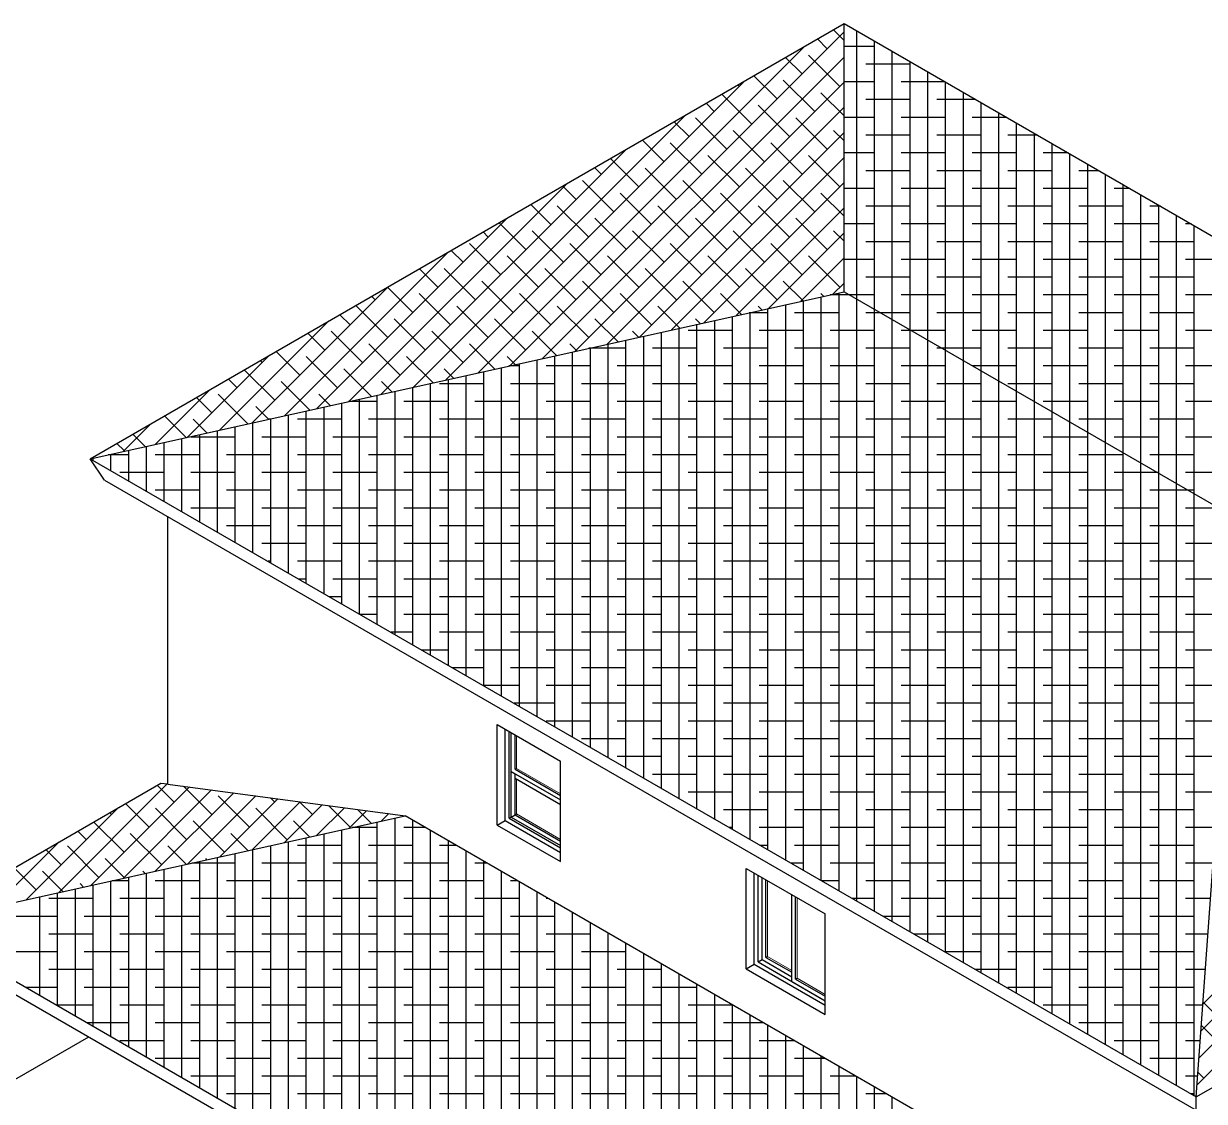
# Model space of a CAD drawing. Header units: millimetres. Extents: x 2491 to 2548.8, y 1338.3 to 1412.1.
# Drawn here: x 2521.15 to 2528.83, y 1349.64 to 1356.64 of the extents above; entities that cross this region are included whole.
import ezdxf

# ---------------------------------------------------------------- set-up
doc = ezdxf.new("R2010")
doc.units = ezdxf.units.MM
doc.layers.add('COPERTURA - roof', color=25, linetype='Continuous')
doc.layers.add('PROIEZIONI - projections', color=145, linetype='Continuous', lineweight=13)
doc.layers.add('PROIEZIONI finissime - fine lines', color=251, linetype='Continuous', lineweight=9)

msp = doc.modelspace()

# ---------------------------------------------------------------- linework, layer by layer
at = {"layer": 'COPERTURA - roof'}
for p, q in [((2524.3154, 1354.4174), (2526.4846, 1356.5865)), ((2526.4846, 1356.5311), (2526.4161, 1356.5996)), ((2526.5672, 1354.8504), (2526.5672, 1356.593)), ((2524.1057, 1354.3709), (2526.2264, 1356.4916)), ((2526.3753, 1356.4772), (2526.3117, 1356.5408)), ((2526.6826, 1356.4926), (2526.4846, 1356.4926)), ((2526.6826, 1354.7838), (2526.6826, 1356.5263)), ((2524.5251, 1354.4639), (2526.4846, 1356.4233)), ((2526.2121, 1356.314), (2526.1047, 1356.4214)), ((2526.4569, 1356.2324), (2526.2529, 1356.4364)), ((2526.798, 1354.7172), (2526.798, 1356.4597)), ((2526.9134, 1356.3772), (2526.6249, 1356.3772)), ((2526.9134, 1354.6505), (2526.9134, 1356.3931)), ((2527.0288, 1354.5839), (2527.0288, 1356.3264)), ((2523.8961, 1354.3244), (2525.8403, 1356.2687)), ((2524.7348, 1354.5103), (2526.4846, 1356.2601)), ((2526.0488, 1356.1508), (2525.8978, 1356.3019)), ((2526.2937, 1356.0692), (2526.0896, 1356.2732)), ((2526.6826, 1356.2618), (2526.4846, 1356.2618)), ((2527.1408, 1356.2618), (2526.8557, 1356.2618)), ((2527.1442, 1354.5173), (2527.1442, 1356.2598)), ((2525.8856, 1355.9876), (2525.6908, 1356.1824)), ((2525.804, 1356.2324), (2525.7943, 1356.2421)), ((2526.4846, 1356.0415), (2526.3345, 1356.1916)), ((2527.2596, 1354.4506), (2527.2596, 1356.1932)), ((2524.9445, 1354.5568), (2526.4846, 1356.0969)), ((2525.6408, 1356.0692), (2525.5874, 1356.1227)), ((2526.1305, 1355.906), (2525.9264, 1356.11)), ((2526.9134, 1356.1464), (2526.6249, 1356.1464)), ((2527.3407, 1356.1464), (2527.0865, 1356.1464)), ((2527.375, 1354.384), (2527.375, 1356.1265)), ((2523.6864, 1354.278), (2525.4541, 1356.0457)), ((2525.7224, 1355.8244), (2525.5184, 1356.0284)), ((2526.3753, 1355.8244), (2526.1713, 1356.0284)), ((2526.6826, 1356.031), (2526.4846, 1356.031)), ((2527.1442, 1356.031), (2526.8557, 1356.031)), ((2527.5406, 1356.031), (2527.3173, 1356.031)), ((2527.4904, 1354.3174), (2527.4904, 1356.0599)), ((2525.4776, 1355.906), (2525.3804, 1356.0032)), ((2525.9672, 1355.7428), (2525.7632, 1355.9468)), ((2526.4846, 1355.8783), (2526.4161, 1355.9468)), ((2527.6058, 1354.2508), (2527.6058, 1355.9933)), ((2525.1542, 1354.6033), (2526.4846, 1355.9337)), ((2525.3144, 1355.7428), (2525.1735, 1355.8837)), ((2525.5592, 1355.6612), (2525.3552, 1355.8652)), ((2526.2121, 1355.6612), (2526.008, 1355.8652)), ((2526.9134, 1355.9155), (2526.6249, 1355.9155)), ((2527.375, 1355.9155), (2527.0865, 1355.9155)), ((2527.7405, 1355.9155), (2527.5481, 1355.9155)), ((2527.7213, 1354.1841), (2527.7213, 1355.9267)), ((2523.4767, 1354.2315), (2525.068, 1355.8228)), ((2526.6826, 1355.8001), (2526.4846, 1355.8001)), ((2527.1442, 1355.8001), (2526.8557, 1355.8001)), ((2527.6058, 1355.8001), (2527.3173, 1355.8001)), ((2527.9404, 1355.8001), (2527.779, 1355.8001)), ((2527.8367, 1354.1175), (2527.8367, 1355.86)), ((2527.9521, 1354.0509), (2527.9521, 1355.7934)), ((2525.1512, 1355.5796), (2524.9665, 1355.7642)), ((2525.3638, 1354.6497), (2526.4846, 1355.7705)), ((2525.804, 1355.5796), (2525.6, 1355.7836)), ((2526.4569, 1355.5796), (2526.2529, 1355.7836)), ((2528.0675, 1353.9842), (2528.0675, 1355.7268)), ((2524.9064, 1355.6612), (2524.8631, 1355.7045)), ((2525.396, 1355.498), (2525.192, 1355.702)), ((2526.0488, 1355.498), (2525.8448, 1355.702)), ((2526.9134, 1355.6847), (2526.6249, 1355.6847)), ((2527.375, 1355.6847), (2527.0865, 1355.6847)), ((2527.8367, 1355.6847), (2527.5481, 1355.6847)), ((2528.1403, 1355.6847), (2528.0098, 1355.6847)), ((2528.1829, 1353.9176), (2528.1829, 1355.6601)), ((2523.267, 1354.185), (2524.6818, 1355.5998)), ((2524.7432, 1355.498), (2524.6561, 1355.585)), ((2524.988, 1355.4164), (2524.784, 1355.6204)), ((2525.6408, 1355.4164), (2525.4368, 1355.6204)), ((2525.5735, 1354.6962), (2526.4846, 1355.6073)), ((2526.2937, 1355.4164), (2526.0896, 1355.6204)), ((2526.6826, 1355.5693), (2526.4846, 1355.5693)), ((2527.1442, 1355.5693), (2526.8557, 1355.5693)), ((2527.6058, 1355.5693), (2527.3173, 1355.5693)), ((2528.0675, 1355.5693), (2527.779, 1355.5693)), ((2528.3402, 1355.5693), (2528.2406, 1355.5693)), ((2528.2983, 1353.851), (2528.2983, 1355.5935)), ((2525.2328, 1355.3348), (2525.0288, 1355.5388)), ((2525.8856, 1355.3348), (2525.6816, 1355.5388)), ((2526.4846, 1355.3887), (2526.3345, 1355.5388)), ((2528.4137, 1353.7843), (2528.4137, 1355.5269)), ((2524.5799, 1355.3348), (2524.4492, 1355.4655)), ((2524.8248, 1355.2532), (2524.6207, 1355.4572)), ((2525.4776, 1355.2532), (2525.2736, 1355.4572)), ((2525.7832, 1354.7427), (2526.4846, 1355.4441)), ((2526.1305, 1355.2532), (2525.9264, 1355.4572)), ((2526.9134, 1355.4539), (2526.6249, 1355.4539)), ((2527.375, 1355.4539), (2527.0865, 1355.4539)), ((2527.8367, 1355.4539), (2527.5481, 1355.4539)), ((2528.2983, 1355.4539), (2528.0098, 1355.4539)), ((2528.5401, 1355.4539), (2528.4714, 1355.4539)), ((2528.5291, 1353.7177), (2528.5291, 1355.4602)), ((2523.0573, 1354.1386), (2524.2956, 1355.3769)), ((2524.4167, 1355.1715), (2524.2422, 1355.346)), ((2525.0696, 1355.1715), (2524.8656, 1355.3756)), ((2525.7224, 1355.1715), (2525.5184, 1355.3756)), ((2526.3753, 1355.1715), (2526.1713, 1355.3756)), ((2526.6826, 1355.3385), (2526.4846, 1355.3385)), ((2527.1442, 1355.3385), (2526.8557, 1355.3385)), ((2527.6058, 1355.3385), (2527.3173, 1355.3385)), ((2528.0675, 1355.3385), (2527.779, 1355.3385)), ((2528.5291, 1355.3385), (2528.2406, 1355.3385)), ((2528.6445, 1353.6511), (2528.6445, 1355.3936)), ((2528.74, 1355.3385), (2528.7022, 1355.3385)), ((2528.7599, 1353.5844), (2528.7599, 1355.327)), ((2524.1719, 1355.2532), (2524.1388, 1355.2863)), ((2524.6615, 1355.0899), (2524.4575, 1355.294)), ((2525.3144, 1355.0899), (2525.1104, 1355.294)), ((2525.9672, 1355.0899), (2525.7632, 1355.294)), ((2525.9929, 1354.7892), (2526.4846, 1355.2808)), ((2526.4846, 1355.2255), (2526.4161, 1355.294)), ((2524.2535, 1355.0083), (2524.0495, 1355.2123)), ((2524.9064, 1355.0083), (2524.7024, 1355.2123)), ((2525.5592, 1355.0083), (2525.3552, 1355.2123)), ((2526.2121, 1355.0083), (2526.008, 1355.2123)), ((2526.9134, 1355.2231), (2526.6249, 1355.2231)), ((2527.375, 1355.2231), (2527.0865, 1355.2231)), ((2527.8367, 1355.2231), (2527.5481, 1355.2231)), ((2528.2983, 1355.2231), (2528.0098, 1355.2231)), ((2528.7599, 1355.2231), (2528.4714, 1355.2231)), ((2522.8477, 1354.0921), (2523.9095, 1355.1539)), ((2524.0087, 1355.0899), (2523.9318, 1355.1668)), ((2524.4983, 1354.9267), (2524.2943, 1355.1307)), ((2525.1512, 1354.9267), (2524.9472, 1355.1307)), ((2525.804, 1354.9267), (2525.6, 1355.1307)), ((2526.2026, 1354.8356), (2526.4846, 1355.1176)), ((2526.4569, 1354.9267), (2526.2529, 1355.1307)), ((2526.6826, 1355.1077), (2526.4846, 1355.1077)), ((2527.1442, 1355.1077), (2526.8557, 1355.1077)), ((2527.6058, 1355.1077), (2527.3173, 1355.1077)), ((2528.0675, 1355.1077), (2527.779, 1355.1077)), ((2528.5291, 1355.1077), (2528.2406, 1355.1077)), ((2528.9907, 1355.1077), (2528.7022, 1355.1077)), ((2523.8455, 1354.9267), (2523.7249, 1355.0473)), ((2524.0903, 1354.8451), (2523.8863, 1355.0491)), ((2524.7432, 1354.8451), (2524.5391, 1355.0491)), ((2525.396, 1354.8451), (2525.192, 1355.0491)), ((2526.0488, 1354.8451), (2525.8448, 1355.0491)), ((2524.3351, 1354.7635), (2524.1311, 1354.9675)), ((2524.988, 1354.7635), (2524.784, 1354.9675)), ((2525.6408, 1354.7635), (2525.4368, 1354.9675)), ((2526.2181, 1354.8391), (2526.0896, 1354.9675)), ((2526.4122, 1354.8821), (2526.4846, 1354.9544)), ((2526.9134, 1354.9923), (2526.6249, 1354.9923)), ((2527.375, 1354.9923), (2527.0865, 1354.9923)), ((2527.8367, 1354.9923), (2527.5481, 1354.9923)), ((2528.2983, 1354.9923), (2528.0098, 1354.9923)), ((2528.7599, 1354.9923), (2528.4714, 1354.9923)), ((2522.638, 1354.0456), (2523.5233, 1354.931)), ((2523.4375, 1354.8451), (2523.4145, 1354.8681)), ((2523.6823, 1354.7635), (2523.5179, 1354.9279)), ((2523.9271, 1354.6819), (2523.7231, 1354.8859)), ((2524.5799, 1354.6819), (2524.3759, 1354.8859)), ((2525.2328, 1354.6819), (2525.0288, 1354.8859)), ((2525.8173, 1354.7502), (2525.6816, 1354.8859)), ((2526.3517, 1354.8687), (2526.3345, 1354.8859)), ((2526.3364, 1351.0699), (2526.3364, 1354.8653)), ((2526.5214, 1354.8769), (2526.3941, 1354.8769)), ((2526.4518, 1351.0033), (2526.4518, 1354.8909)), ((2526.6826, 1354.8769), (2526.5214, 1354.8769)), ((2527.1442, 1354.8769), (2526.8557, 1354.8769)), ((2527.6058, 1354.8769), (2527.3173, 1354.8769)), ((2528.0675, 1354.8769), (2527.779, 1354.8769)), ((2528.5291, 1354.8769), (2528.2406, 1354.8769)), ((2528.9907, 1354.8769), (2528.7022, 1354.8769)), ((2523.5191, 1354.6003), (2523.3151, 1354.8043)), ((2524.1719, 1354.6003), (2523.9679, 1354.8043)), ((2524.8248, 1354.6003), (2524.6207, 1354.8043)), ((2525.4165, 1354.6614), (2525.2736, 1354.8043)), ((2525.9509, 1354.7799), (2525.9264, 1354.8043)), ((2525.9901, 1351.2698), (2525.9901, 1354.7885)), ((2526.1055, 1351.2032), (2526.1055, 1354.8141)), ((2526.221, 1351.1365), (2526.221, 1354.8397)), ((2526.5672, 1350.9367), (2526.5672, 1354.8504)), ((2523.2743, 1354.6819), (2523.2075, 1354.7486)), ((2523.7639, 1354.5187), (2523.5599, 1354.7227)), ((2524.4167, 1354.5187), (2524.2127, 1354.7227)), ((2525.0157, 1354.5726), (2524.8656, 1354.7227)), ((2525.5501, 1354.691), (2525.5184, 1354.7227)), ((2525.6439, 1351.4697), (2525.6439, 1354.7118)), ((2525.7593, 1351.4031), (2525.7593, 1354.7374)), ((2525.9901, 1354.7615), (2525.868, 1354.7615)), ((2525.8747, 1351.3364), (2525.8747, 1354.763)), ((2526.4518, 1354.7615), (2526.1632, 1354.7615)), ((2526.7213, 1354.7615), (2526.6249, 1354.7615)), ((2526.6826, 1350.87), (2526.6826, 1354.7838)), ((2526.9134, 1354.7615), (2526.7213, 1354.7615)), ((2526.798, 1350.8034), (2526.798, 1354.7172)), ((2527.375, 1354.7615), (2527.0865, 1354.7615)), ((2527.8367, 1354.7615), (2527.5481, 1354.7615)), ((2528.2983, 1354.7615), (2528.0098, 1354.7615)), ((2528.7599, 1354.7615), (2528.4714, 1354.7615)), ((2522.4283, 1353.9992), (2523.1372, 1354.708)), ((2523.3559, 1354.4371), (2523.1518, 1354.6411)), ((2524.0087, 1354.4371), (2523.8047, 1354.6411)), ((2524.6149, 1354.4838), (2524.4575, 1354.6411)), ((2525.1493, 1354.6022), (2525.1104, 1354.6411)), ((2525.2977, 1351.6696), (2525.2977, 1354.6351)), ((2525.4131, 1351.603), (2525.4131, 1354.6607)), ((2525.7593, 1354.6461), (2525.4708, 1354.6461)), ((2525.5285, 1351.5363), (2525.5285, 1354.6862)), ((2526.221, 1354.6461), (2525.9324, 1354.6461)), ((2526.6826, 1354.6461), (2526.3941, 1354.6461)), ((2526.9212, 1354.6461), (2526.8557, 1354.6461)), ((2526.9134, 1350.7368), (2526.9134, 1354.6505)), ((2527.1442, 1354.6461), (2526.9212, 1354.6461)), ((2527.6058, 1354.6461), (2527.3173, 1354.6461)), ((2528.0675, 1354.6461), (2527.779, 1354.6461)), ((2528.5291, 1354.6461), (2528.2406, 1354.6461)), ((2528.9907, 1354.6461), (2528.7022, 1354.6461)), ((2523.111, 1354.5187), (2523.0006, 1354.6292)), ((2523.6007, 1354.3555), (2523.3967, 1354.5595)), ((2524.2141, 1354.3949), (2524.0495, 1354.5595)), ((2524.7485, 1354.5134), (2524.7024, 1354.5595)), ((2524.9515, 1351.8695), (2524.9515, 1354.5584)), ((2525.0669, 1351.8028), (2525.0669, 1354.5839)), ((2525.1823, 1351.7362), (2525.1823, 1354.6095)), ((2527.0288, 1350.6701), (2527.0288, 1354.5839)), ((2522.2186, 1353.9527), (2522.751, 1354.4851)), ((2522.9478, 1354.3555), (2522.7936, 1354.5097)), ((2524.6052, 1352.0694), (2524.6052, 1354.4816)), ((2524.7206, 1352.0027), (2524.7206, 1354.5072)), ((2525.0669, 1354.5307), (2524.8265, 1354.5307)), ((2524.8361, 1351.9361), (2524.8361, 1354.5328)), ((2525.5285, 1354.5307), (2525.24, 1354.5307)), ((2525.9901, 1354.5307), (2525.7016, 1354.5307)), ((2526.4518, 1354.5307), (2526.1632, 1354.5307)), ((2526.9134, 1354.5307), (2526.6249, 1354.5307)), ((2527.1211, 1354.5307), (2527.0865, 1354.5307)), ((2527.375, 1354.5307), (2527.1211, 1354.5307)), ((2527.1442, 1350.6035), (2527.1442, 1354.5173)), ((2527.8367, 1354.5307), (2527.5481, 1354.5307)), ((2528.2983, 1354.5307), (2528.0098, 1354.5307)), ((2528.7599, 1354.5307), (2528.4714, 1354.5307)), ((2522.703, 1354.4371), (2522.6902, 1354.4499)), ((2523.1926, 1354.2739), (2522.9886, 1354.4779)), ((2523.8133, 1354.3061), (2523.6415, 1354.4779)), ((2524.259, 1352.2693), (2524.259, 1354.4049)), ((2524.3477, 1354.4245), (2524.2943, 1354.4779)), ((2524.3744, 1354.4152), (2524.3057, 1354.4152)), ((2524.3744, 1352.2026), (2524.3744, 1354.4305)), ((2524.4898, 1352.136), (2524.4898, 1354.456)), ((2524.8361, 1354.4152), (2524.5475, 1354.4152)), ((2525.2977, 1354.4152), (2525.0092, 1354.4152)), ((2525.7593, 1354.4152), (2525.4708, 1354.4152)), ((2526.221, 1354.4152), (2525.9324, 1354.4152)), ((2526.6826, 1354.4152), (2526.3941, 1354.4152)), ((2527.1442, 1354.4152), (2526.8557, 1354.4152)), ((2527.2596, 1350.5369), (2527.2596, 1354.4506)), ((2527.3209, 1354.4152), (2527.3173, 1354.4152)), ((2527.6058, 1354.4152), (2527.3209, 1354.4152)), ((2528.0675, 1354.4152), (2527.779, 1354.4152)), ((2528.5291, 1354.4152), (2528.2406, 1354.4152)), ((2528.9907, 1354.4152), (2528.7022, 1354.4152)), ((2522.5398, 1354.2739), (2522.4832, 1354.3305)), ((2522.7846, 1354.1923), (2522.5867, 1354.3902)), ((2523.4125, 1354.2173), (2523.2334, 1354.3963)), ((2523.9469, 1354.3357), (2523.8863, 1354.3963)), ((2523.9128, 1352.4692), (2523.9128, 1354.3282)), ((2524.0282, 1352.4025), (2524.0282, 1354.3537)), ((2524.1436, 1352.3359), (2524.1436, 1354.3793)), ((2527.375, 1350.4702), (2527.375, 1354.384)), ((2522.0089, 1353.9062), (2522.3648, 1354.2621)), ((2523.0117, 1354.1284), (2522.8254, 1354.3147)), ((2523.5461, 1354.2469), (2523.4783, 1354.3147)), ((2523.5666, 1352.669), (2523.5666, 1354.2514)), ((2523.682, 1352.6024), (2523.682, 1354.277)), ((2523.7974, 1352.5358), (2523.7974, 1354.3026)), ((2524.1436, 1354.2998), (2523.8551, 1354.2998)), ((2524.6052, 1354.2998), (2524.3167, 1354.2998)), ((2525.0669, 1354.2998), (2524.7784, 1354.2998)), ((2525.5285, 1354.2998), (2525.24, 1354.2998)), ((2525.9901, 1354.2998), (2525.7016, 1354.2998)), ((2526.4518, 1354.2998), (2526.1632, 1354.2998)), ((2526.9134, 1354.2998), (2526.6249, 1354.2998)), ((2527.375, 1354.2998), (2527.0865, 1354.2998)), ((2527.4904, 1350.4036), (2527.4904, 1354.3174)), ((2527.8367, 1354.2998), (2527.5481, 1354.2998)), ((2527.6058, 1350.337), (2527.6058, 1354.2508)), ((2528.2983, 1354.2998), (2528.0098, 1354.2998)), ((2528.7599, 1354.2998), (2528.4714, 1354.2998)), ((2522.3766, 1354.1107), (2522.2763, 1354.211)), ((2522.6109, 1354.0396), (2522.4174, 1354.2331)), ((2523.1453, 1354.1581), (2523.0702, 1354.2331)), ((2523.2203, 1352.8689), (2523.2203, 1354.1747)), ((2523.4512, 1354.1844), (2523.2643, 1354.1844)), ((2523.3358, 1352.8023), (2523.3358, 1354.2003)), ((2523.4512, 1352.7357), (2523.4512, 1354.2258)), ((2523.9128, 1354.1844), (2523.6243, 1354.1844)), ((2524.3744, 1354.1844), (2524.0859, 1354.1844)), ((2524.8361, 1354.1844), (2524.5475, 1354.1844)), ((2525.2977, 1354.1844), (2525.0092, 1354.1844)), ((2525.7593, 1354.1844), (2525.4708, 1354.1844)), ((2526.221, 1354.1844), (2525.9324, 1354.1844)), ((2526.6826, 1354.1844), (2526.3941, 1354.1844)), ((2527.1442, 1354.1844), (2526.8557, 1354.1844)), ((2527.6058, 1354.1844), (2527.3173, 1354.1844)), ((2527.7213, 1350.2703), (2527.7213, 1354.1841)), ((2528.0675, 1354.1844), (2527.779, 1354.1844)), ((2528.5291, 1354.1844), (2528.2406, 1354.1844)), ((2528.9907, 1354.1844), (2528.7022, 1354.1844)), ((2522.7445, 1354.0692), (2522.6622, 1354.1515)), ((2522.8741, 1353.0688), (2522.8741, 1354.098)), ((2522.9895, 1353.0022), (2522.9895, 1354.1235)), ((2523.1049, 1352.9356), (2523.1049, 1354.1491)), ((2527.8367, 1350.2037), (2527.8367, 1354.1175)), ((2521.7992, 1353.8597), (2521.9787, 1354.0392)), ((2521.9686, 1354.0291), (2521.9659, 1354.0318)), ((2522.21, 1353.9508), (2522.0693, 1354.0915)), ((2522.3436, 1353.9804), (2522.2542, 1354.0699)), ((2522.5279, 1353.2687), (2522.5279, 1354.0212)), ((2522.6433, 1353.2021), (2522.6433, 1354.0468)), ((2522.7587, 1354.069), (2522.7435, 1354.069)), ((2522.7587, 1353.1355), (2522.7587, 1354.0724)), ((2523.2203, 1354.069), (2522.9318, 1354.069)), ((2523.682, 1354.069), (2523.3935, 1354.069)), ((2524.1436, 1354.069), (2523.8551, 1354.069)), ((2524.6052, 1354.069), (2524.3167, 1354.069)), ((2525.0669, 1354.069), (2524.7784, 1354.069)), ((2525.5285, 1354.069), (2525.24, 1354.069)), ((2525.9901, 1354.069), (2525.7016, 1354.069)), ((2526.4518, 1354.069), (2526.1632, 1354.069)), ((2526.9134, 1354.069), (2526.6249, 1354.069)), ((2527.375, 1354.069), (2527.0865, 1354.069)), ((2527.8367, 1354.069), (2527.5481, 1354.069)), ((2527.9521, 1350.1371), (2527.9521, 1354.0509)), ((2528.2983, 1354.069), (2528.0098, 1354.069)), ((2528.7599, 1354.069), (2528.4714, 1354.069)), ((2521.9428, 1353.8916), (2521.8624, 1353.972)), ((2522.1817, 1353.4686), (2522.1817, 1353.9445)), ((2522.5279, 1353.9536), (2522.2394, 1353.9536)), ((2522.2971, 1353.402), (2522.2971, 1353.9701)), ((2522.4125, 1353.3354), (2522.4125, 1353.9957)), ((2522.9895, 1353.9536), (2522.701, 1353.9536)), ((2523.4512, 1353.9536), (2523.1626, 1353.9536)), ((2523.9128, 1353.9536), (2523.6243, 1353.9536)), ((2524.3744, 1353.9536), (2524.0859, 1353.9536)), ((2524.8361, 1353.9536), (2524.5475, 1353.9536)), ((2525.2977, 1353.9536), (2525.0092, 1353.9536)), ((2525.7593, 1353.9536), (2525.4708, 1353.9536)), ((2526.221, 1353.9536), (2525.9324, 1353.9536)), ((2526.6826, 1353.9536), (2526.3941, 1353.9536)), ((2527.1442, 1353.9536), (2526.8557, 1353.9536)), ((2527.6058, 1353.9536), (2527.3173, 1353.9536)), ((2528.0675, 1353.9536), (2527.779, 1353.9536)), ((2528.0675, 1350.0705), (2528.0675, 1353.9842)), ((2528.5291, 1353.9536), (2528.2406, 1353.9536)), ((2528.9907, 1353.9536), (2528.7022, 1353.9536)), ((2521.8053, 1353.8659), (2521.7589, 1353.9123)), ((2521.8355, 1353.6685), (2521.8355, 1353.8678)), ((2521.9509, 1353.6019), (2521.9509, 1353.8933)), ((2522.0663, 1353.5352), (2522.0663, 1353.9189)), ((2528.1829, 1350.0038), (2528.1829, 1353.9176)), ((2521.5896, 1353.8133), (2521.5925, 1353.8162)), ((2521.6046, 1353.8018), (2521.6046, 1353.8166)), ((2521.8355, 1353.8382), (2521.7021, 1353.8382)), ((2521.72, 1353.7351), (2521.72, 1353.8422)), ((2522.2971, 1353.8382), (2522.0086, 1353.8382)), ((2522.7587, 1353.8382), (2522.4702, 1353.8382)), ((2523.2203, 1353.8382), (2522.9318, 1353.8382)), ((2523.682, 1353.8382), (2523.3935, 1353.8382)), ((2524.1436, 1353.8382), (2523.8551, 1353.8382)), ((2524.6052, 1353.8382), (2524.3167, 1353.8382)), ((2525.0669, 1353.8382), (2524.7784, 1353.8382)), ((2525.5285, 1353.8382), (2525.24, 1353.8382)), ((2525.9901, 1353.8382), (2525.7016, 1353.8382)), ((2526.4518, 1353.8382), (2526.1632, 1353.8382)), ((2526.9134, 1353.8382), (2526.6249, 1353.8382)), ((2527.375, 1353.8382), (2527.0865, 1353.8382)), ((2527.8367, 1353.8382), (2527.5481, 1353.8382)), ((2528.2983, 1353.8382), (2528.0098, 1353.8382)), ((2528.2983, 1349.9372), (2528.2983, 1353.851)), ((2528.7599, 1353.8382), (2528.4714, 1353.8382)), ((2522.0663, 1353.7228), (2521.7777, 1353.7228)), ((2522.5279, 1353.7228), (2522.2394, 1353.7228)), ((2522.9895, 1353.7228), (2522.701, 1353.7228)), ((2523.4512, 1353.7228), (2523.1626, 1353.7228)), ((2523.9128, 1353.7228), (2523.6243, 1353.7228)), ((2524.3744, 1353.7228), (2524.0859, 1353.7228)), ((2524.8361, 1353.7228), (2524.5475, 1353.7228)), ((2525.2977, 1353.7228), (2525.0092, 1353.7228)), ((2525.7593, 1353.7228), (2525.4708, 1353.7228)), ((2526.221, 1353.7228), (2525.9324, 1353.7228)), ((2526.6826, 1353.7228), (2526.3941, 1353.7228)), ((2527.1442, 1353.7228), (2526.8557, 1353.7228)), ((2527.6058, 1353.7228), (2527.3173, 1353.7228)), ((2528.0675, 1353.7228), (2527.779, 1353.7228)), ((2528.5203, 1353.7228), (2528.2406, 1353.7228)), ((2528.4137, 1349.8706), (2528.4137, 1353.7843)), ((2528.5291, 1353.7228), (2528.5203, 1353.7228)), ((2528.5291, 1349.8039), (2528.5291, 1353.7177)), ((2528.9907, 1353.7228), (2528.7022, 1353.7228)), ((2528.6445, 1349.7373), (2528.6445, 1353.6511)), ((2522.2971, 1353.6074), (2522.0086, 1353.6074)), ((2522.7587, 1353.6074), (2522.4702, 1353.6074)), ((2523.2203, 1353.6074), (2522.9318, 1353.6074)), ((2523.682, 1353.6074), (2523.3935, 1353.6074)), ((2524.1436, 1353.6074), (2523.8551, 1353.6074)), ((2524.6052, 1353.6074), (2524.3167, 1353.6074)), ((2525.0669, 1353.6074), (2524.7784, 1353.6074)), ((2525.5285, 1353.6074), (2525.24, 1353.6074)), ((2525.9901, 1353.6074), (2525.7016, 1353.6074)), ((2526.4518, 1353.6074), (2526.1632, 1353.6074)), ((2526.9134, 1353.6074), (2526.6249, 1353.6074)), ((2527.375, 1353.6074), (2527.0865, 1353.6074)), ((2527.8367, 1353.6074), (2527.5481, 1353.6074)), ((2528.2983, 1353.6074), (2528.0098, 1353.6074)), ((2528.7202, 1353.6074), (2528.4714, 1353.6074)), ((2528.7599, 1353.6074), (2528.7202, 1353.6074)), ((2528.7599, 1349.6707), (2528.7599, 1353.5844)), ((2522.5279, 1353.492), (2522.2394, 1353.492)), ((2522.9895, 1353.492), (2522.701, 1353.492)), ((2523.4512, 1353.492), (2523.1626, 1353.492)), ((2523.9128, 1353.492), (2523.6243, 1353.492)), ((2524.3744, 1353.492), (2524.0859, 1353.492)), ((2524.8361, 1353.492), (2524.5475, 1353.492)), ((2525.2977, 1353.492), (2525.0092, 1353.492)), ((2525.7593, 1353.492), (2525.4708, 1353.492)), ((2526.221, 1353.492), (2525.9324, 1353.492)), ((2526.6826, 1353.492), (2526.3941, 1353.492)), ((2527.1442, 1353.492), (2526.8557, 1353.492)), ((2527.6058, 1353.492), (2527.3173, 1353.492)), ((2528.0675, 1353.492), (2527.779, 1353.492)), ((2528.5291, 1353.492), (2528.2406, 1353.492)), ((2528.9201, 1353.492), (2528.7022, 1353.492)), ((2528.8031, 1350.0916), (2532.1384, 1353.4269)), ((2528.8158, 1350.2676), (2532.0048, 1353.4565)), ((2522.7587, 1353.3766), (2522.4702, 1353.3766)), ((2523.2203, 1353.3766), (2522.9318, 1353.3766)), ((2523.682, 1353.3766), (2523.3935, 1353.3766)), ((2524.1436, 1353.3766), (2523.8551, 1353.3766)), ((2524.6052, 1353.3766), (2524.3167, 1353.3766)), ((2525.0669, 1353.3766), (2524.7784, 1353.3766)), ((2525.5285, 1353.3766), (2525.24, 1353.3766)), ((2525.9901, 1353.3766), (2525.7016, 1353.3766)), ((2526.4518, 1353.3766), (2526.1632, 1353.3766)), ((2526.9134, 1353.3766), (2526.6249, 1353.3766)), ((2527.375, 1353.3766), (2527.0865, 1353.3766)), ((2527.8367, 1353.3766), (2527.5481, 1353.3766)), ((2528.2983, 1353.3766), (2528.0098, 1353.3766)), ((2528.7599, 1353.3766), (2528.4714, 1353.3766)), ((2528.7776, 1349.7397), (2532.4056, 1353.3677)), ((2528.7903, 1349.9157), (2532.272, 1353.3973)), ((2522.9895, 1353.2612), (2522.701, 1353.2612)), ((2523.4512, 1353.2612), (2523.1626, 1353.2612)), ((2523.9128, 1353.2612), (2523.6243, 1353.2612)), ((2524.3744, 1353.2612), (2524.0859, 1353.2612)), ((2524.8361, 1353.2612), (2524.5475, 1353.2612)), ((2525.2977, 1353.2612), (2525.0092, 1353.2612)), ((2525.7593, 1353.2612), (2525.4708, 1353.2612)), ((2526.221, 1353.2612), (2525.9324, 1353.2612)), ((2526.6826, 1353.2612), (2526.3941, 1353.2612)), ((2527.1442, 1353.2612), (2526.8557, 1353.2612)), ((2527.6058, 1353.2612), (2527.3173, 1353.2612)), ((2528.0675, 1353.2612), (2527.779, 1353.2612)), ((2528.5291, 1353.2612), (2528.2406, 1353.2612)), ((2528.9907, 1353.2612), (2528.7022, 1353.2612)), ((2522.7587, 1353.1458), (2522.7409, 1353.1458)), ((2523.2203, 1353.1458), (2522.9318, 1353.1458)), ((2523.682, 1353.1458), (2523.3935, 1353.1458)), ((2524.1436, 1353.1458), (2523.8551, 1353.1458)), ((2524.6052, 1353.1458), (2524.3167, 1353.1458)), ((2525.0669, 1353.1458), (2524.7784, 1353.1458)), ((2525.5285, 1353.1458), (2525.24, 1353.1458)), ((2525.9901, 1353.1458), (2525.7016, 1353.1458)), ((2526.4518, 1353.1458), (2526.1632, 1353.1458)), ((2526.9134, 1353.1458), (2526.6249, 1353.1458)), ((2527.375, 1353.1458), (2527.0865, 1353.1458)), ((2527.8367, 1353.1458), (2527.5481, 1353.1458)), ((2528.2983, 1353.1458), (2528.0098, 1353.1458)), ((2528.7599, 1353.1458), (2528.4714, 1353.1458)), ((2522.9895, 1353.0304), (2522.9408, 1353.0304)), ((2523.4512, 1353.0304), (2523.1626, 1353.0304)), ((2523.9128, 1353.0304), (2523.6243, 1353.0304)), ((2524.3744, 1353.0304), (2524.0859, 1353.0304)), ((2524.8361, 1353.0304), (2524.5475, 1353.0304)), ((2525.2977, 1353.0304), (2525.0092, 1353.0304)), ((2525.7593, 1353.0304), (2525.4708, 1353.0304)), ((2526.221, 1353.0304), (2525.9324, 1353.0304)), ((2526.6826, 1353.0304), (2526.3941, 1353.0304)), ((2527.1442, 1353.0304), (2526.8557, 1353.0304)), ((2527.6058, 1353.0304), (2527.3173, 1353.0304)), ((2528.0675, 1353.0304), (2527.779, 1353.0304)), ((2528.5291, 1353.0304), (2528.2406, 1353.0304)), ((2528.9907, 1353.0304), (2528.7022, 1353.0304)), ((2523.2203, 1352.9149), (2523.1407, 1352.9149)), ((2523.682, 1352.9149), (2523.3935, 1352.9149)), ((2524.1436, 1352.9149), (2523.8551, 1352.9149)), ((2524.6052, 1352.9149), (2524.3167, 1352.9149)), ((2525.0669, 1352.9149), (2524.7784, 1352.9149)), ((2525.5285, 1352.9149), (2525.24, 1352.9149)), ((2525.9901, 1352.9149), (2525.7016, 1352.9149)), ((2526.4518, 1352.9149), (2526.1632, 1352.9149)), ((2526.9134, 1352.9149), (2526.6249, 1352.9149)), ((2527.375, 1352.9149), (2527.0865, 1352.9149)), ((2527.8367, 1352.9149), (2527.5481, 1352.9149)), ((2528.2983, 1352.9149), (2528.0098, 1352.9149)), ((2528.7599, 1352.9149), (2528.4714, 1352.9149)), ((2523.4512, 1352.7995), (2523.3406, 1352.7995)), ((2523.9128, 1352.7995), (2523.6243, 1352.7995)), ((2524.3744, 1352.7995), (2524.0859, 1352.7995)), ((2524.8361, 1352.7995), (2524.5475, 1352.7995)), ((2525.2977, 1352.7995), (2525.0092, 1352.7995)), ((2525.7593, 1352.7995), (2525.4708, 1352.7995)), ((2526.221, 1352.7995), (2525.9324, 1352.7995)), ((2526.6826, 1352.7995), (2526.3941, 1352.7995)), ((2527.1442, 1352.7995), (2526.8557, 1352.7995)), ((2527.6058, 1352.7995), (2527.3173, 1352.7995)), ((2528.0675, 1352.7995), (2527.779, 1352.7995)), ((2528.5291, 1352.7995), (2528.2406, 1352.7995)), ((2528.9907, 1352.7995), (2528.7022, 1352.7995)), ((2523.682, 1352.6841), (2523.5405, 1352.6841)), ((2524.1436, 1352.6841), (2523.8551, 1352.6841)), ((2524.6052, 1352.6841), (2524.3167, 1352.6841)), ((2525.0669, 1352.6841), (2524.7784, 1352.6841)), ((2525.5285, 1352.6841), (2525.24, 1352.6841)), ((2525.9901, 1352.6841), (2525.7016, 1352.6841)), ((2526.4518, 1352.6841), (2526.1632, 1352.6841)), ((2526.9134, 1352.6841), (2526.6249, 1352.6841)), ((2527.375, 1352.6841), (2527.0865, 1352.6841)), ((2527.8367, 1352.6841), (2527.5481, 1352.6841)), ((2528.2983, 1352.6841), (2528.0098, 1352.6841)), ((2528.7599, 1352.6841), (2528.4714, 1352.6841)), ((2523.9128, 1352.5687), (2523.7403, 1352.5687)), ((2524.3744, 1352.5687), (2524.0859, 1352.5687)), ((2524.8361, 1352.5687), (2524.5475, 1352.5687)), ((2525.2977, 1352.5687), (2525.0092, 1352.5687)), ((2525.7593, 1352.5687), (2525.4708, 1352.5687)), ((2526.221, 1352.5687), (2525.9324, 1352.5687)), ((2526.6826, 1352.5687), (2526.3941, 1352.5687)), ((2527.1442, 1352.5687), (2526.8557, 1352.5687)), ((2527.6058, 1352.5687), (2527.3173, 1352.5687)), ((2528.0675, 1352.5687), (2527.779, 1352.5687)), ((2528.5291, 1352.5687), (2528.2406, 1352.5687)), ((2528.9822, 1352.5687), (2528.7022, 1352.5687)), ((2524.1436, 1352.4533), (2523.9402, 1352.4533)), ((2524.6052, 1352.4533), (2524.3167, 1352.4533)), ((2525.0669, 1352.4533), (2524.7784, 1352.4533)), ((2525.5285, 1352.4533), (2525.24, 1352.4533)), ((2525.9901, 1352.4533), (2525.7016, 1352.4533)), ((2526.4518, 1352.4533), (2526.1632, 1352.4533)), ((2526.9134, 1352.4533), (2526.6249, 1352.4533)), ((2527.375, 1352.4533), (2527.0865, 1352.4533)), ((2527.8367, 1352.4533), (2527.5481, 1352.4533)), ((2528.2983, 1352.4533), (2528.0098, 1352.4533)), ((2528.7599, 1352.4533), (2528.4714, 1352.4533)), ((2524.3744, 1352.3379), (2524.1401, 1352.3379)), ((2524.8361, 1352.3379), (2524.5475, 1352.3379)), ((2525.2977, 1352.3379), (2525.0092, 1352.3379)), ((2525.7593, 1352.3379), (2525.4708, 1352.3379)), ((2526.221, 1352.3379), (2525.9324, 1352.3379)), ((2526.6826, 1352.3379), (2526.3941, 1352.3379)), ((2527.1442, 1352.3379), (2526.8557, 1352.3379)), ((2527.6058, 1352.3379), (2527.3173, 1352.3379)), ((2528.0675, 1352.3379), (2527.779, 1352.3379)), ((2528.5291, 1352.3379), (2528.2406, 1352.3379)), ((2528.9655, 1352.3379), (2528.7022, 1352.3379)), ((2524.6052, 1352.2225), (2524.34, 1352.2225)), ((2525.0669, 1352.2225), (2524.7784, 1352.2225)), ((2525.5285, 1352.2225), (2525.24, 1352.2225)), ((2525.9901, 1352.2225), (2525.7016, 1352.2225)), ((2526.4518, 1352.2225), (2526.1632, 1352.2225)), ((2526.9134, 1352.2225), (2526.6249, 1352.2225)), ((2527.375, 1352.2225), (2527.0865, 1352.2225)), ((2527.8367, 1352.2225), (2527.5481, 1352.2225)), ((2528.2983, 1352.2225), (2528.0098, 1352.2225)), ((2528.7599, 1352.2225), (2528.4714, 1352.2225)), ((2524.8361, 1352.1071), (2524.5475, 1352.1071)), ((2525.2977, 1352.1071), (2525.0092, 1352.1071)), ((2525.7593, 1352.1071), (2525.4708, 1352.1071)), ((2526.221, 1352.1071), (2525.9324, 1352.1071)), ((2526.6826, 1352.1071), (2526.3941, 1352.1071)), ((2527.1442, 1352.1071), (2526.8557, 1352.1071)), ((2527.6058, 1352.1071), (2527.3173, 1352.1071)), ((2528.0675, 1352.1071), (2527.779, 1352.1071)), ((2528.5291, 1352.1071), (2528.2406, 1352.1071)), ((2528.9489, 1352.1071), (2528.7022, 1352.1071)), ((2525.0669, 1351.9917), (2524.7784, 1351.9917)), ((2525.5285, 1351.9917), (2525.24, 1351.9917)), ((2525.9901, 1351.9917), (2525.7016, 1351.9917)), ((2526.4518, 1351.9917), (2526.1632, 1351.9917)), ((2526.9134, 1351.9917), (2526.6249, 1351.9917)), ((2527.375, 1351.9917), (2527.0865, 1351.9917)), ((2527.8367, 1351.9917), (2527.5481, 1351.9917)), ((2528.2983, 1351.9917), (2528.0098, 1351.9917)), ((2528.7599, 1351.9917), (2528.4714, 1351.9917)), ((2525.2977, 1351.8763), (2525.0092, 1351.8763)), ((2525.7593, 1351.8763), (2525.4708, 1351.8763)), ((2526.221, 1351.8763), (2525.9324, 1351.8763)), ((2526.6826, 1351.8763), (2526.3941, 1351.8763)), ((2527.1442, 1351.8763), (2526.8557, 1351.8763)), ((2527.6058, 1351.8763), (2527.3173, 1351.8763)), ((2528.0675, 1351.8763), (2527.779, 1351.8763)), ((2528.5291, 1351.8763), (2528.2406, 1351.8763)), ((2528.9322, 1351.8763), (2528.7022, 1351.8763)), ((2525.5285, 1351.7609), (2525.24, 1351.7609)), ((2525.9901, 1351.7609), (2525.7016, 1351.7609)), ((2526.4518, 1351.7609), (2526.1632, 1351.7609)), ((2526.9134, 1351.7609), (2526.6249, 1351.7609)), ((2527.375, 1351.7609), (2527.0865, 1351.7609)), ((2527.8367, 1351.7609), (2527.5481, 1351.7609)), ((2528.2983, 1351.7609), (2528.0098, 1351.7609)), ((2528.7599, 1351.7609), (2528.4714, 1351.7609)), ((2521.3793, 1350.9917), (2522.0865, 1351.6988)), ((2521.589, 1351.0382), (2522.2299, 1351.6791)), ((2521.7987, 1351.0846), (2522.3738, 1351.6598)), ((2522.1318, 1351.5809), (2522.0217, 1351.691)), ((2522.3766, 1351.4993), (2522.1917, 1351.6842)), ((2525.7593, 1351.6455), (2525.4708, 1351.6455)), ((2526.221, 1351.6455), (2525.9324, 1351.6455)), ((2526.6826, 1351.6455), (2526.3941, 1351.6455)), ((2527.1442, 1351.6455), (2526.8557, 1351.6455)), ((2527.6058, 1351.6455), (2527.3173, 1351.6455)), ((2528.0675, 1351.6455), (2527.779, 1351.6455)), ((2528.5291, 1351.6455), (2528.2406, 1351.6455)), ((2528.9155, 1351.6455), (2528.7022, 1351.6455)), ((2521.9686, 1351.4177), (2521.8147, 1351.5715)), ((2522.0084, 1351.1311), (2522.5178, 1351.6405)), ((2522.2181, 1351.1776), (2522.6617, 1351.6212)), ((2522.6214, 1351.4177), (2522.4174, 1351.6217)), ((2522.4278, 1351.224), (2522.8056, 1351.6019)), ((2522.6375, 1351.2705), (2522.9495, 1351.5826)), ((2522.7846, 1351.5809), (2522.7572, 1351.6084)), ((2523.0294, 1351.4993), (2522.9456, 1351.5831)), ((2521.1697, 1350.9452), (2521.7704, 1351.5459)), ((2521.7237, 1351.4993), (2521.7112, 1351.5118)), ((2522.2134, 1351.3361), (2522.0094, 1351.5401)), ((2522.8662, 1351.3361), (2522.6622, 1351.5401)), ((2522.8471, 1351.317), (2523.0934, 1351.5633)), ((2523.0568, 1351.3635), (2523.2373, 1351.544)), ((2523.2743, 1351.4177), (2523.1341, 1351.5578)), ((2523.2665, 1351.4099), (2523.3812, 1351.5247)), ((2523.4128, 1351.4424), (2523.3226, 1351.5325)), ((2523.4762, 1351.4564), (2523.5251, 1351.5054)), ((2525.9901, 1351.53), (2525.7016, 1351.53)), ((2526.4518, 1351.53), (2526.1632, 1351.53)), ((2526.9134, 1351.53), (2526.6249, 1351.53)), ((2527.375, 1351.53), (2527.0865, 1351.53)), ((2527.8367, 1351.53), (2527.5481, 1351.53)), ((2528.2983, 1351.53), (2528.0098, 1351.53)), ((2528.7599, 1351.53), (2528.4714, 1351.53)), ((2521.8053, 1351.2545), (2521.6078, 1351.452)), ((2522.4582, 1351.2545), (2522.2542, 1351.4585)), ((2523.012, 1351.3535), (2522.907, 1351.4585)), ((2523.4512, 1351.4146), (2523.2877, 1351.4146)), ((2523.3358, 1349.1245), (2523.3358, 1351.4253)), ((2523.4512, 1349.0579), (2523.4512, 1351.4509)), ((2523.5666, 1348.9913), (2523.5666, 1351.4764)), ((2523.7645, 1351.4146), (2523.6243, 1351.4146)), ((2523.682, 1348.9247), (2523.682, 1351.4623)), ((2525.7593, 1351.4146), (2525.7393, 1351.4146)), ((2526.221, 1351.4146), (2525.9324, 1351.4146)), ((2526.6826, 1351.4146), (2526.3941, 1351.4146)), ((2527.1442, 1351.4146), (2526.8557, 1351.4146)), ((2527.6058, 1351.4146), (2527.3173, 1351.4146)), ((2528.0675, 1351.4146), (2527.779, 1351.4146)), ((2528.5291, 1351.4146), (2528.2406, 1351.4146)), ((2528.8988, 1351.4146), (2528.7022, 1351.4146)), ((2521.5605, 1351.3361), (2521.5043, 1351.3923)), ((2522.0502, 1351.1729), (2521.8462, 1351.3769)), ((2522.6112, 1351.2647), (2522.499, 1351.3769)), ((2522.9895, 1349.3244), (2522.9895, 1351.3485)), ((2523.1049, 1349.2578), (2523.1049, 1351.3741)), ((2523.2203, 1349.1911), (2523.2203, 1351.3997)), ((2523.7974, 1348.858), (2523.7974, 1351.3957)), ((2520.96, 1350.8987), (2521.3842, 1351.323)), ((2521.3973, 1351.1729), (2521.2974, 1351.2728)), ((2521.6421, 1351.0913), (2521.4381, 1351.2953)), ((2522.2104, 1351.1759), (2522.091, 1351.2953)), ((2522.6433, 1349.5243), (2522.6433, 1351.2718)), ((2522.7448, 1351.2943), (2522.7438, 1351.2953)), ((2522.7587, 1349.4576), (2522.7587, 1351.2974)), ((2522.8741, 1349.391), (2522.8741, 1351.323)), ((2523.2203, 1351.2992), (2522.9318, 1351.2992)), ((2523.682, 1351.2992), (2523.3935, 1351.2992)), ((2523.9644, 1351.2992), (2523.8551, 1351.2992)), ((2523.9128, 1348.7914), (2523.9128, 1351.329)), ((2524.0282, 1348.7248), (2524.0282, 1351.2624)), ((2525.9901, 1351.2992), (2525.9392, 1351.2992)), ((2526.4518, 1351.2992), (2526.1632, 1351.2992)), ((2526.9134, 1351.2992), (2526.6249, 1351.2992)), ((2527.375, 1351.2992), (2527.0865, 1351.2992)), ((2527.8367, 1351.2992), (2527.5481, 1351.2992)), ((2528.2983, 1351.2992), (2528.0098, 1351.2992)), ((2528.7599, 1351.2992), (2528.4714, 1351.2992)), ((2521.8096, 1351.087), (2521.6829, 1351.2137)), ((2522.5279, 1351.1838), (2522.2463, 1351.1838)), ((2522.2971, 1349.7241), (2522.2971, 1351.1951)), ((2522.344, 1351.2055), (2522.3358, 1351.2137)), ((2522.4125, 1349.6575), (2522.4125, 1351.2207)), ((2522.5279, 1349.5909), (2522.5279, 1351.2462)), ((2522.9895, 1351.1838), (2522.701, 1351.1838)), ((2523.4512, 1351.1838), (2523.1626, 1351.1838)), ((2523.9128, 1351.1838), (2523.6243, 1351.1838)), ((2524.1643, 1351.1838), (2524.0859, 1351.1838)), ((2524.1436, 1348.6582), (2524.1436, 1351.1958)), ((2526.221, 1351.1838), (2526.1391, 1351.1838)), ((2526.6826, 1351.1838), (2526.3941, 1351.1838)), ((2527.1442, 1351.1838), (2526.8557, 1351.1838)), ((2527.6058, 1351.1838), (2527.3173, 1351.1838)), ((2528.0675, 1351.1838), (2527.779, 1351.1838)), ((2528.5291, 1351.1838), (2528.2406, 1351.1838)), ((2528.8821, 1351.1838), (2528.7022, 1351.1838)), ((2521.2341, 1351.0097), (2521.0904, 1351.1533)), ((2521.4088, 1350.9982), (2521.2749, 1351.1321)), ((2521.9432, 1351.1166), (2521.9278, 1351.1321)), ((2521.9509, 1349.924), (2521.9509, 1351.1183)), ((2522.0663, 1349.8574), (2522.0663, 1351.1439)), ((2522.1817, 1349.7908), (2522.1817, 1351.1695)), ((2524.259, 1348.5915), (2524.259, 1351.1291)), ((2521.5424, 1351.0278), (2521.5197, 1351.0505)), ((2521.6046, 1350.1239), (2521.6046, 1351.0416)), ((2521.72, 1350.0572), (2521.72, 1351.0672)), ((2521.8355, 1351.0684), (2521.7256, 1351.0684)), ((2521.8355, 1349.9906), (2521.8355, 1351.0928)), ((2522.2971, 1351.0684), (2522.0086, 1351.0684)), ((2522.7587, 1351.0684), (2522.4702, 1351.0684)), ((2523.2203, 1351.0684), (2522.9318, 1351.0684)), ((2523.682, 1351.0684), (2523.3935, 1351.0684)), ((2524.1436, 1351.0684), (2523.8551, 1351.0684)), ((2524.3642, 1351.0684), (2524.3167, 1351.0684)), ((2524.3744, 1348.5249), (2524.3744, 1351.0625)), ((2526.4518, 1351.0684), (2526.3389, 1351.0684)), ((2526.9134, 1351.0684), (2526.6249, 1351.0684)), ((2527.375, 1351.0684), (2527.0865, 1351.0684)), ((2527.8367, 1351.0684), (2527.5481, 1351.0684)), ((2528.2983, 1351.0684), (2528.0098, 1351.0684)), ((2528.7599, 1351.0684), (2528.4714, 1351.0684)), ((2521.2584, 1350.3237), (2521.2584, 1350.9649)), ((2521.6046, 1350.953), (2521.3161, 1350.953)), ((2521.3738, 1350.2571), (2521.3738, 1350.9905)), ((2521.4892, 1350.1905), (2521.4892, 1351.016)), ((2522.0663, 1350.953), (2521.7777, 1350.953)), ((2522.5279, 1350.953), (2522.2394, 1350.953)), ((2522.9895, 1350.953), (2522.701, 1350.953)), ((2523.4512, 1350.953), (2523.1626, 1350.953)), ((2523.9128, 1350.953), (2523.6243, 1350.953)), ((2524.3744, 1350.953), (2524.0859, 1350.953)), ((2524.4898, 1348.4583), (2524.4898, 1350.9959)), ((2524.564, 1350.953), (2524.5475, 1350.953)), ((2526.6826, 1350.953), (2526.5388, 1350.953)), ((2527.1442, 1350.953), (2526.8557, 1350.953)), ((2527.6058, 1350.953), (2527.3173, 1350.953)), ((2528.0675, 1350.953), (2527.779, 1350.953)), ((2528.5291, 1350.953), (2528.2406, 1350.953)), ((2528.8654, 1350.953), (2528.7022, 1350.953)), ((2524.6052, 1348.3917), (2524.6052, 1350.9292)), ((2521.3738, 1350.8376), (2521.0853, 1350.8376)), ((2521.8355, 1350.8376), (2521.5469, 1350.8376)), ((2522.2971, 1350.8376), (2522.0086, 1350.8376)), ((2522.7587, 1350.8376), (2522.4702, 1350.8376)), ((2523.2203, 1350.8376), (2522.9318, 1350.8376)), ((2523.682, 1350.8376), (2523.3935, 1350.8376)), ((2524.1436, 1350.8376), (2523.8551, 1350.8376)), ((2524.6052, 1350.8376), (2524.3167, 1350.8376)), ((2524.7206, 1348.325), (2524.7206, 1350.8626)), ((2526.9134, 1350.8376), (2526.7387, 1350.8376)), ((2527.375, 1350.8376), (2527.0865, 1350.8376)), ((2527.8367, 1350.8376), (2527.5481, 1350.8376)), ((2528.2983, 1350.8376), (2528.0098, 1350.8376)), ((2528.7599, 1350.8376), (2528.4714, 1350.8376)), ((2521.6046, 1350.7222), (2521.3161, 1350.7222)), ((2522.0663, 1350.7222), (2521.7777, 1350.7222)), ((2522.5279, 1350.7222), (2522.2394, 1350.7222)), ((2522.9895, 1350.7222), (2522.701, 1350.7222)), ((2523.4512, 1350.7222), (2523.1626, 1350.7222)), ((2523.9128, 1350.7222), (2523.6243, 1350.7222)), ((2524.3744, 1350.7222), (2524.0859, 1350.7222)), ((2524.8361, 1350.7222), (2524.5475, 1350.7222)), ((2524.8361, 1348.2584), (2524.8361, 1350.796)), ((2524.9515, 1348.1918), (2524.9515, 1350.7293)), ((2527.1442, 1350.7222), (2526.9386, 1350.7222)), ((2527.6058, 1350.7222), (2527.3173, 1350.7222)), ((2528.0675, 1350.7222), (2527.779, 1350.7222)), ((2528.5291, 1350.7222), (2528.2406, 1350.7222)), ((2528.8487, 1350.7222), (2528.7022, 1350.7222)), ((2525.0669, 1348.1252), (2525.0669, 1350.6627)), ((2521.3738, 1350.6068), (2521.0853, 1350.6068)), ((2521.8355, 1350.6068), (2521.5469, 1350.6068)), ((2522.2971, 1350.6068), (2522.0086, 1350.6068)), ((2522.7587, 1350.6068), (2522.4702, 1350.6068)), ((2523.2203, 1350.6068), (2522.9318, 1350.6068)), ((2523.682, 1350.6068), (2523.3935, 1350.6068)), ((2524.1436, 1350.6068), (2523.8551, 1350.6068)), ((2524.6052, 1350.6068), (2524.3167, 1350.6068)), ((2525.0669, 1350.6068), (2524.7784, 1350.6068)), ((2525.1823, 1348.0586), (2525.1823, 1350.5961)), ((2527.375, 1350.6068), (2527.1385, 1350.6068)), ((2527.8367, 1350.6068), (2527.5481, 1350.6068)), ((2528.2983, 1350.6068), (2528.0098, 1350.6068)), ((2528.7599, 1350.6068), (2528.4714, 1350.6068)), ((2521.6046, 1350.4914), (2521.3161, 1350.4914)), ((2522.0663, 1350.4914), (2521.7777, 1350.4914)), ((2522.5279, 1350.4914), (2522.2394, 1350.4914)), ((2522.9895, 1350.4914), (2522.701, 1350.4914)), ((2523.4512, 1350.4914), (2523.1626, 1350.4914)), ((2523.9128, 1350.4914), (2523.6243, 1350.4914)), ((2524.3744, 1350.4914), (2524.0859, 1350.4914)), ((2524.8361, 1350.4914), (2524.5475, 1350.4914)), ((2525.2977, 1350.4914), (2525.0092, 1350.4914)), ((2525.2977, 1347.9919), (2525.2977, 1350.5294)), ((2527.6058, 1350.4914), (2527.3384, 1350.4914)), ((2528.0675, 1350.4914), (2527.779, 1350.4914)), ((2528.5291, 1350.4914), (2528.2406, 1350.4914)), ((2528.832, 1350.4914), (2528.7022, 1350.4914)), ((2525.4131, 1347.9253), (2525.4131, 1350.4628)), ((2521.3738, 1350.376), (2521.1679, 1350.376)), ((2521.8355, 1350.376), (2521.5469, 1350.376)), ((2522.2971, 1350.376), (2522.0086, 1350.376)), ((2522.7587, 1350.376), (2522.4702, 1350.376)), ((2523.2203, 1350.376), (2522.9318, 1350.376)), ((2523.682, 1350.376), (2523.3935, 1350.376)), ((2524.1436, 1350.376), (2523.8551, 1350.376)), ((2524.6052, 1350.376), (2524.3167, 1350.376)), ((2525.0669, 1350.376), (2524.7784, 1350.376)), ((2525.5285, 1350.376), (2525.24, 1350.376)), ((2525.5285, 1347.8587), (2525.5285, 1350.3962)), ((2527.8367, 1350.376), (2527.5481, 1350.376)), ((2528.2983, 1350.376), (2528.0098, 1350.376)), ((2528.7599, 1350.376), (2528.4714, 1350.376)), ((2521.6046, 1350.2606), (2521.3679, 1350.2606)), ((2522.0663, 1350.2606), (2521.7777, 1350.2606)), ((2522.5279, 1350.2606), (2522.2394, 1350.2606)), ((2522.9895, 1350.2606), (2522.701, 1350.2606)), ((2523.4512, 1350.2606), (2523.1626, 1350.2606)), ((2523.9128, 1350.2606), (2523.6243, 1350.2606)), ((2524.3744, 1350.2606), (2524.0859, 1350.2606)), ((2524.8361, 1350.2606), (2524.5475, 1350.2606)), ((2525.2977, 1350.2606), (2525.0092, 1350.2606)), ((2525.7593, 1350.2606), (2525.4708, 1350.2606)), ((2525.6439, 1347.7921), (2525.6439, 1350.3295)), ((2525.7593, 1347.7254), (2525.7593, 1350.2629)), ((2528.0675, 1350.2606), (2527.779, 1350.2606)), ((2528.5291, 1350.2606), (2528.2406, 1350.2606)), ((2528.8153, 1350.2606), (2528.7022, 1350.2606)), ((2528.905, 1350.1936), (2528.8168, 1350.2818)), ((2525.8747, 1347.6588), (2525.8747, 1350.1963)), ((2521.8355, 1350.1452), (2521.5678, 1350.1452)), ((2522.2971, 1350.1452), (2522.0086, 1350.1452)), ((2522.7587, 1350.1452), (2522.4702, 1350.1452)), ((2523.2203, 1350.1452), (2522.9318, 1350.1452)), ((2523.682, 1350.1452), (2523.3935, 1350.1452)), ((2524.1436, 1350.1452), (2523.8551, 1350.1452)), ((2524.6052, 1350.1452), (2524.3167, 1350.1452)), ((2525.0669, 1350.1452), (2524.7784, 1350.1452)), ((2525.5285, 1350.1452), (2525.24, 1350.1452)), ((2525.9632, 1350.1452), (2525.7016, 1350.1452)), ((2525.9901, 1347.5922), (2525.9901, 1350.1296)), ((2528.2983, 1350.1452), (2528.0098, 1350.1452)), ((2528.7599, 1350.1452), (2528.4714, 1350.1452)), ((2528.9867, 1349.9488), (2528.8058, 1350.1296)), ((2526.1055, 1347.5256), (2526.1055, 1350.063)), ((2522.0663, 1350.0297), (2521.7777, 1350.0297)), ((2522.5279, 1350.0297), (2522.2394, 1350.0297)), ((2522.9895, 1350.0297), (2522.701, 1350.0297)), ((2523.4512, 1350.0297), (2523.1626, 1350.0297)), ((2523.9128, 1350.0297), (2523.6243, 1350.0297)), ((2524.3744, 1350.0297), (2524.0859, 1350.0297)), ((2524.8361, 1350.0297), (2524.5475, 1350.0297)), ((2525.2977, 1350.0297), (2525.0092, 1350.0297)), ((2525.7593, 1350.0297), (2525.4708, 1350.0297)), ((2526.1631, 1350.0297), (2525.9324, 1350.0297)), ((2526.221, 1347.4589), (2526.221, 1349.9963)), ((2528.5291, 1350.0297), (2528.2406, 1350.0297)), ((2528.7986, 1350.0297), (2528.7022, 1350.0297)), ((2522.2971, 1349.9143), (2522.0086, 1349.9143)), ((2522.7587, 1349.9143), (2522.4702, 1349.9143)), ((2523.2203, 1349.9143), (2522.9318, 1349.9143)), ((2523.682, 1349.9143), (2523.3935, 1349.9143)), ((2524.1436, 1349.9143), (2523.8551, 1349.9143)), ((2524.6052, 1349.9143), (2524.3167, 1349.9143)), ((2525.0669, 1349.9143), (2524.7784, 1349.9143)), ((2525.5285, 1349.9143), (2525.24, 1349.9143)), ((2525.9901, 1349.9143), (2525.7016, 1349.9143)), ((2526.363, 1349.9143), (2526.1632, 1349.9143)), ((2526.3364, 1347.3923), (2526.3364, 1349.9297)), ((2528.7599, 1349.9143), (2528.4714, 1349.9143)), ((2526.4518, 1347.3257), (2526.4518, 1349.8631)), ((2528.8234, 1349.7856), (2528.7838, 1349.8252)), ((2522.5279, 1349.7989), (2522.2394, 1349.7989)), ((2522.9895, 1349.7989), (2522.701, 1349.7989)), ((2523.4512, 1349.7989), (2523.1626, 1349.7989)), ((2523.9128, 1349.7989), (2523.6243, 1349.7989)), ((2524.3744, 1349.7989), (2524.0859, 1349.7989)), ((2524.8361, 1349.7989), (2524.5475, 1349.7989)), ((2525.2977, 1349.7989), (2525.0092, 1349.7989)), ((2525.7593, 1349.7989), (2525.4708, 1349.7989)), ((2526.221, 1349.7989), (2525.9324, 1349.7989)), ((2526.5629, 1349.7989), (2526.3941, 1349.7989)), ((2526.5672, 1347.2591), (2526.5672, 1349.7964)), ((2526.6826, 1347.1925), (2526.6826, 1349.7298)), ((2528.7819, 1349.7989), (2528.7022, 1349.7989)), ((2522.7587, 1349.6835), (2522.4702, 1349.6835)), ((2523.2203, 1349.6835), (2522.9318, 1349.6835)), ((2523.682, 1349.6835), (2523.3935, 1349.6835)), ((2524.1436, 1349.6835), (2523.8551, 1349.6835)), ((2524.6052, 1349.6835), (2524.3167, 1349.6835)), ((2525.0669, 1349.6835), (2524.7784, 1349.6835)), ((2525.5285, 1349.6835), (2525.24, 1349.6835)), ((2525.9901, 1349.6835), (2525.7016, 1349.6835)), ((2526.4518, 1349.6835), (2526.1632, 1349.6835)), ((2526.7628, 1349.6835), (2526.6249, 1349.6835)), ((2526.798, 1347.1258), (2526.798, 1349.6632)), ((2528.7599, 1349.6835), (2528.7377, 1349.6835)), ((2528.7785, 1349.6673), (2528.7728, 1349.673))]:
    msp.add_line(p, q, dxfattribs=at)
at = {"layer": 'COPERTURA - roof', "linetype": 'Continuous', "lineweight": -3}
for p, q in [((2522.0449, 1351.7044), (2522.0902, 1351.6983)), ((2528.7721, 1349.5783), (2528.7721, 1349.6636))]:
    msp.add_line(p, q, dxfattribs=at)
at = {"layer": 'PROIEZIONI - projections', "linetype": 'Continuous', "lineweight": -3}
for p, q in [((2521.5861, 1353.8125), (2526.4846, 1356.6407)), ((2526.4846, 1354.8981), (2526.4846, 1356.6407)), ((2526.4846, 1356.6407), (2529.1648, 1355.0932)), ((2521.5861, 1353.8125), (2526.4846, 1354.8981)), ((2526.4846, 1354.8981), (2529.0439, 1353.4205)), ((2521.5861, 1353.8125), (2528.7721, 1349.6636)), ((2521.6782, 1353.674), (2521.5861, 1353.8125)), ((2521.6782, 1353.674), (2528.7721, 1349.5783)), ((2522.0902, 1351.6983), (2522.0902, 1353.4361)), ((2528.7721, 1349.6636), (2529.0439, 1353.4205)), ((2524.2307, 1351.431), (2524.2307, 1352.0839)), ((2524.2307, 1352.0839), (2524.6419, 1351.8465)), ((2524.6419, 1351.1936), (2524.6419, 1351.8465)), ((2520.4559, 1350.787), (2522.0449, 1351.7044)), ((2522.0902, 1351.6978), (2523.6323, 1351.491)), ((2520.4559, 1350.787), (2523.6323, 1351.491)), ((2527.2314, 1349.4129), (2523.6323, 1351.491)), ((2524.2307, 1351.431), (2524.2821, 1351.4607)), ((2524.2307, 1351.431), (2524.6419, 1351.1936)), ((2525.8484, 1350.497), (2525.8484, 1351.1499)), ((2525.8484, 1351.1499), (2526.3625, 1350.8531)), ((2526.3625, 1350.2002), (2526.3625, 1350.8531)), ((2520.4559, 1350.787), (2527.2315, 1346.8756)), ((2520.548, 1350.6485), (2527.2315, 1346.7902)), ((2525.8484, 1350.497), (2525.8998, 1350.5267)), ((2525.8484, 1350.497), (2526.3625, 1350.2002)), ((2528.7721, 1349.6636), (2530.2947, 1350.5427))]:
    msp.add_line(p, q, dxfattribs=at)
at = {"layer": 'PROIEZIONI finissime - fine lines', "linetype": 'Continuous', "lineweight": -3}
for p, q in [((2524.2821, 1351.4607), (2524.2821, 1352.0542)), ((2524.3078, 1351.4755), (2524.3078, 1352.0394)), ((2524.3207, 1351.7797), (2524.3207, 1352.032)), ((2524.3464, 1351.7945), (2524.3464, 1352.0171)), ((2524.3464, 1351.7945), (2524.3556, 1351.7999)), ((2524.3207, 1351.4829), (2524.3207, 1351.7797)), ((2524.3207, 1351.7797), (2524.6419, 1351.5942)), ((2524.3207, 1351.7797), (2524.3464, 1351.7649)), ((2524.3464, 1351.7945), (2524.6419, 1351.6239)), ((2524.3464, 1351.7352), (2524.3464, 1351.7649)), ((2524.3464, 1351.7649), (2524.6419, 1351.5942)), ((2524.3464, 1351.4978), (2524.3464, 1351.7352)), ((2524.3464, 1351.7352), (2524.6419, 1351.5645)), ((2524.3207, 1351.4829), (2524.3464, 1351.4978)), ((2524.3464, 1351.4978), (2524.3556, 1351.5031)), ((2524.3464, 1351.4978), (2524.6419, 1351.3271)), ((2524.2821, 1351.4607), (2524.6419, 1351.2529)), ((2524.3078, 1351.4755), (2524.3207, 1351.4829)), ((2524.3078, 1351.4755), (2524.6419, 1351.2826)), ((2524.3207, 1351.4829), (2524.6419, 1351.2974)), ((2525.8998, 1350.5267), (2525.8998, 1351.1202)), ((2525.9255, 1350.5415), (2525.9255, 1351.1054)), ((2525.9512, 1350.5563), (2525.9512, 1351.0906)), ((2525.9769, 1350.5712), (2525.9769, 1351.0757)), ((2526.144, 1350.4154), (2526.144, 1350.9793)), ((2526.1697, 1350.4302), (2526.1697, 1350.9644)), ((2525.9769, 1350.5712), (2525.9862, 1350.5765)), ((2525.9769, 1350.5712), (2526.144, 1350.4747)), ((2525.8998, 1350.5267), (2526.3625, 1350.2596)), ((2525.9255, 1350.5415), (2525.9512, 1350.5563)), ((2525.9255, 1350.5415), (2526.3625, 1350.2892)), ((2525.9512, 1350.5563), (2526.144, 1350.445)), ((2526.144, 1350.4154), (2526.3625, 1350.2892)), ((2526.1697, 1350.4302), (2526.179, 1350.4356)), ((2526.1697, 1350.4302), (2526.3625, 1350.3189)), ((2520.8538, 1349.638), (2521.576, 1350.055))]:
    msp.add_line(p, q, dxfattribs=at)
at = {"layer": 'PROIEZIONI finissime - fine lines'}
for p, q in [((2524.3556, 1351.7999), (2524.3556, 1352.0118)), ((2524.3556, 1351.7999), (2524.6419, 1351.6346)), ((2524.3556, 1351.5031), (2524.3556, 1351.7298)), ((2524.3556, 1351.5031), (2524.6419, 1351.3378)), ((2525.9862, 1350.5765), (2525.9862, 1351.0704)), ((2526.179, 1350.4356), (2526.179, 1350.9591)), ((2525.9862, 1350.5765), (2526.144, 1350.4854)), ((2526.179, 1350.4356), (2526.3625, 1350.3296))]:
    msp.add_line(p, q, dxfattribs=at)

doc.saveas('drawing.dxf')
